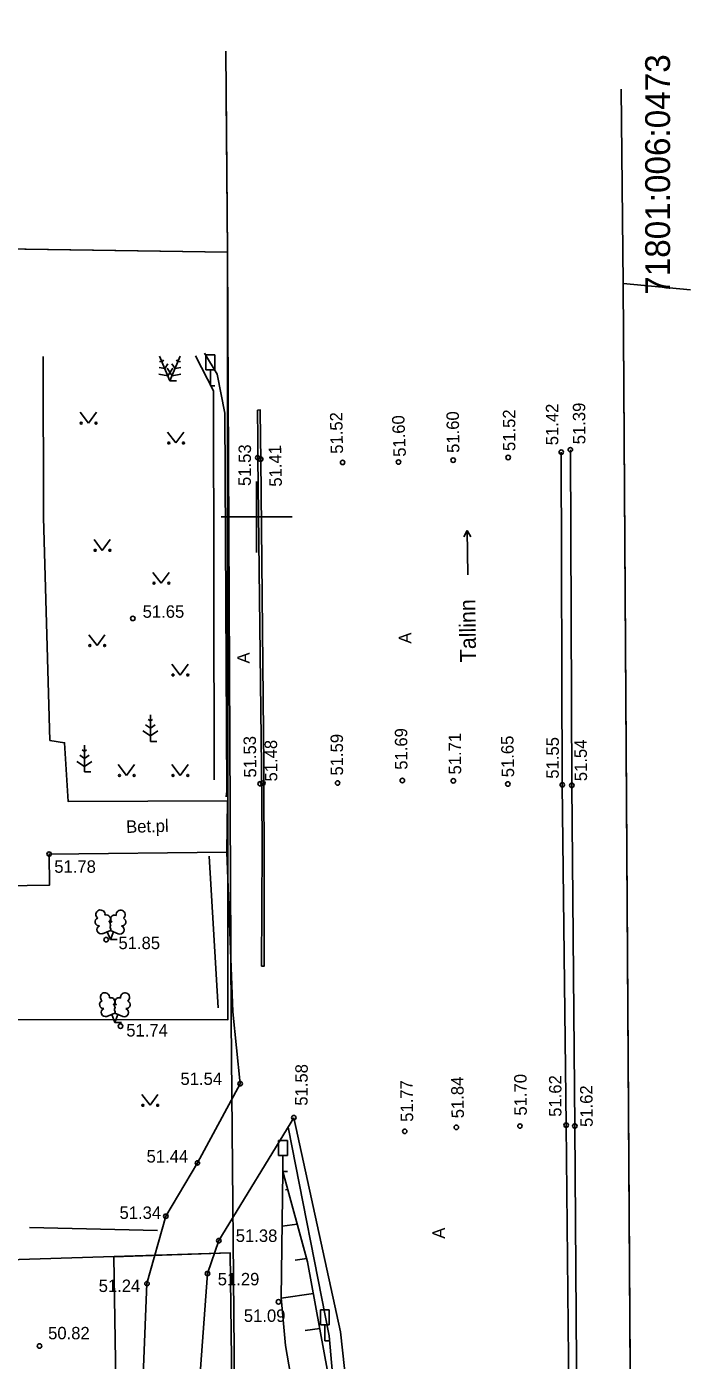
# Model space of a CAD drawing. Extents: x 542072 to 542274, y 6570237 to 6570434.
# Drawn here: x 542237.1 to 542274.4, y 6570352.5 to 6570427.6 of the extents above; entities that cross this region are included whole.
import ezdxf

# ---------------------------------------------------------------- set-up
doc = ezdxf.new("R2010")
doc.units = 0
for name, color, linetype in [('Default', 7, 'Continuous'), ('HALJASTUS', 7, 'Continuous'), ('KORGUS', 7, 'Continuous'), ('LIIKLUS', 7, 'Continuous'), ('PIIR', 7, 'Continuous'), ('PUU', 7, 'Continuous'), ('RELJEEF', 7, 'Continuous'), ('TEE', 7, 'Continuous'), ('VORK', 7, 'Continuous')]:
    doc.layers.add(name, color=color, linetype=linetype)

# ---------------------------------------------------------------- blocks, each defined once
blk = doc.blocks.new('LIIKLM_3')
at = {"layer": 'Default'}
for points in [[(-50, 350), (-50, 180)], [(50, 350), (-50, 350)], [(50, 350), (50, 180)], [(50, 180), (-50, 180)], [(0, 180), (0, 0)], [(50, 0), (0, 0)]]:
    blk.add_lwpolyline(points, dxfattribs=at)
blk = doc.blocks.new('LIIKLM_4')
at = {"layer": 'Default'}
for points in [[(-50, 350), (-50, 180)], [(50, 350), (-50, 350)], [(50, 350), (50, 180)], [(50, 180), (-50, 180)], [(0, 180), (0, 0)], [(50, 0), (0, 0)]]:
    blk.add_lwpolyline(points, dxfattribs=at)
blk = doc.blocks.new('SUUND_1')
at = {"layer": 'Default'}
for p in [(-250, 0), (178, 41), (178, -41)]:
    blk.add_line(p, (250, 0), dxfattribs=at)
blk = doc.blocks.new('LIIKLM_5')
at = {"layer": 'Default'}
for points in [[(-50, 350), (-50, 180)], [(50, 350), (-50, 350)], [(50, 350), (50, 180)], [(50, 180), (-50, 180)], [(0, 180), (0, 0)], [(50, 0), (0, 0)]]:
    blk.add_lwpolyline(points, dxfattribs=at)
blk = doc.blocks.new('VKORIS_6')
at = {"layer": 'Default'}
for p, q in [((0, 400), (0, -400)), ((-400, 0), (400, 0))]:
    blk.add_line(p, q, dxfattribs=at)

msp = doc.modelspace()

# ---------------------------------------------------------------- linework, layer by layer
at = {"layer": 'HALJASTUS'}
for p, q in [((542240.065, 6570405.889), (542240.529, 6570405.282)), ((542240.529, 6570405.282), (542240.974, 6570405.889)), ((542244.985, 6570404.768), (542245.449, 6570404.162)), ((542245.449, 6570404.162), (542245.894, 6570404.768)), ((542240.845, 6570398.728), (542241.308, 6570398.121)), ((542241.308, 6570398.121), (542241.754, 6570398.728)), ((542244.157, 6570396.877), (542244.621, 6570396.27)), ((542244.621, 6570396.27), (542245.066, 6570396.877)), ((542240.552, 6570393.369), (542241.016, 6570392.762)), ((542241.016, 6570392.762), (542241.461, 6570393.369)), ((542245.229, 6570391.713), (542245.692, 6570391.106)), ((542245.692, 6570391.106), (542246.138, 6570391.713)), ((542242.209, 6570386.062), (542242.672, 6570385.455)), ((542242.672, 6570385.455), (542243.118, 6570386.062)), ((542245.229, 6570386.062), (542245.692, 6570385.455)), ((542245.692, 6570385.455), (542246.138, 6570386.062)), ((542247.828, 6570372.375), (542247.333, 6570380.917)), ((542247.828, 6570372.375), (542247.828, 6570372.375)), ((542243.537, 6570367.498), (542244, 6570366.891)), ((542244, 6570366.891), (542244.445, 6570367.498)), ((542237.207, 6570360.007), (542244.426, 6570359.854))]:
    msp.add_line(p, q, dxfattribs=at)
msp.add_lwpolyline([(542246.564, 6570409.057), (542247.575, 6570407.1), (542247.609, 6570385.216)], dxfattribs=at)
for centre in [(542240.128, 6570405.282), (542240.956, 6570405.282), (542245.048, 6570404.162), (542245.877, 6570404.162), (542240.907, 6570398.121), (542241.736, 6570398.121), (542244.22, 6570396.27), (542245.048, 6570396.27), (542240.615, 6570392.762), (542241.443, 6570392.762), (542245.291, 6570391.106), (542246.12, 6570391.106), (542242.271, 6570385.455), (542243.1, 6570385.455), (542245.291, 6570385.455), (542246.12, 6570385.455), (542243.599, 6570366.891), (542244.428, 6570366.891)]:
    msp.add_circle(centre, 0.055, dxfattribs=at)
at = {"layer": 'KORGUS'}
for centre in [(542267.663, 6570403.781), (542250.062, 6570403.34), (542250.227, 6570403.249), (542254.84, 6570403.067), (542257.986, 6570403.087), (542261.065, 6570403.198), (542264.162, 6570403.348), (542267.152, 6570403.649), (542243.027, 6570394.289), (542250.193, 6570384.988), (542250.349, 6570385.02), (542254.559, 6570385.027), (542258.204, 6570385.171), (542261.072, 6570385.151), (542264.14, 6570384.972), (542267.206, 6570384.927), (542267.746, 6570384.899), (542238.315, 6570381.029), (542241.525, 6570376.215), (542242.335, 6570371.345), (542249.073, 6570368.109), (542252.096, 6570366.195), (542261.244, 6570365.653), (542264.823, 6570365.725), (542267.425, 6570365.777), (542267.917, 6570365.727), (542258.338, 6570365.429), (542246.664, 6570363.651), (542244.889, 6570360.651), (542247.872, 6570359.278), (542247.235, 6570357.424), (542243.826, 6570356.859), (542251.229, 6570355.832), (542237.776, 6570353.349)]:
    msp.add_circle(centre, 0.125, dxfattribs=at)
at = {"layer": 'PIIR'}
for points in [[(542248.282, 6570423.65), (542248.35, 6570414.9), (542191.29, 6570415.75), (542191.488, 6570427.588)], [(542249.108, 6570261.63), (542249.03, 6570275.64), (542249.19, 6570303.38), (542248.56, 6570371.71), (542248.35, 6570414.9), (542248.263, 6570426.214)], [(542270.532, 6570424.077), (542270.64, 6570413.14), (542271.614, 6570261.268)], [(542271.198, 6570326.222), (542270.64, 6570413.14), (542274.418, 6570412.782)], [(542087.017, 6570263.494), (542229.531, 6570300.516), (542236.392, 6570304.067), (542241.678, 6570311.761), (542242.621, 6570317.598), (542241.959, 6570358.373), (542248.5, 6570358.6)]]:
    msp.add_lwpolyline(points, dxfattribs=at)
for points in [[(542101.14, 6570426.31), (542191.29, 6570415.75), (542197.98, 6570415.65), (542198.47, 6570371.76), (542199.16, 6570357.03), (542248.5, 6570358.6), (542249.201, 6570303.385), (542237.004, 6570292.823), (542086.435, 6570253.854), (542087.017, 6570263.494), (542093.83, 6570378.35), (542100.68, 6570423.75)], [(542248.35, 6570414.9), (542248.38, 6570371.71), (542198.47, 6570371.76), (542197.98, 6570415.65)]]:
    msp.add_lwpolyline(points, close=True, dxfattribs=at)
at = {"layer": 'PUU'}
for p, q in [((542244.829, 6570408.355), (542244.514, 6570408.415)), ((542244.674, 6570408.724), (542244.527, 6570408.752)), ((542244.538, 6570409.046), (542245.12, 6570407.664)), ((542244.756, 6570408.849), (542244.674, 6570408.724)), ((542245.006, 6570408.622), (542244.829, 6570408.355)), ((542244.958, 6570408.372), (542245.239, 6570407.946)), ((542245.001, 6570407.946), (542245.282, 6570408.372)), ((542245.702, 6570409.046), (542245.12, 6570407.664)), ((542245.411, 6570408.355), (542245.234, 6570408.622)), ((542245.726, 6570408.415), (542245.411, 6570408.355)), ((542245.566, 6570408.724), (542245.484, 6570408.849)), ((542245.713, 6570408.752), (542245.566, 6570408.724)), ((542244.5, 6570408.042), (542245.001, 6570407.946)), ((542245.48, 6570407.664), (542245.12, 6570407.664)), ((542245.239, 6570407.946), (542245.74, 6570408.042)), ((542244.017, 6570388.87), (542244.017, 6570387.37)), ((542244.017, 6570388.12), (542243.75, 6570388.298)), ((542244.017, 6570388.52), (542243.893, 6570388.603)), ((542244.141, 6570388.603), (542244.017, 6570388.52)), ((542244.284, 6570388.298), (542244.017, 6570388.12)), ((542243.593, 6570387.959), (542244.017, 6570387.677)), ((542244.017, 6570387.677), (542244.441, 6570387.959)), ((542244.377, 6570387.37), (542244.017, 6570387.37)), ((542240.305, 6570386.808), (542240.181, 6570386.891)), ((542240.305, 6570387.158), (542240.305, 6570385.658)), ((542240.429, 6570386.891), (542240.305, 6570386.808)), ((542239.881, 6570386.247), (542240.305, 6570385.965)), ((542240.305, 6570386.408), (542240.038, 6570386.586)), ((542240.572, 6570386.586), (542240.305, 6570386.408)), ((542240.305, 6570385.965), (542240.729, 6570386.247)), ((542240.665, 6570385.658), (542240.305, 6570385.658)), ((542241.325, 6570376.55), (542241.77, 6570376.725)), ((542241.765, 6570376.215), (542241.59, 6570376.655)), ((542241.765, 6570376.215), (542241.945, 6570376.655)), ((542242.145, 6570376.215), (542241.765, 6570376.215)), ((542241.77, 6570376.725), (542242.21, 6570376.545)), ((542241.573, 6570371.896), (542242.018, 6570372.071)), ((542242.013, 6570371.561), (542241.838, 6570372.001)), ((542242.013, 6570371.561), (542242.193, 6570372.001)), ((542242.018, 6570372.071), (542242.458, 6570371.891)), ((542242.393, 6570371.561), (542242.013, 6570371.561))]:
    msp.add_line(p, q, dxfattribs=at)
for points in [[(542241.77, 6570377.22), (542241.75, 6570377.145), (542241.75, 6570377.125), (542241.76, 6570377.095), (542241.78, 6570377.06), (542241.785, 6570377.04), (542241.77, 6570377.005), (542241.745, 6570376.955), (542241.74, 6570376.93), (542241.745, 6570376.915), (542241.755, 6570376.885), (542241.79, 6570376.825), (542241.795, 6570376.805), (542241.79, 6570376.785), (542241.775, 6570376.75), (542241.77, 6570376.725)], [(542242.018, 6570372.566), (542241.998, 6570372.491), (542241.998, 6570372.471), (542242.008, 6570372.441), (542242.028, 6570372.406), (542242.033, 6570372.386), (542242.018, 6570372.351), (542241.993, 6570372.301), (542241.988, 6570372.276), (542241.993, 6570372.261), (542242.003, 6570372.231), (542242.038, 6570372.171), (542242.043, 6570372.151), (542242.038, 6570372.131), (542242.023, 6570372.096), (542242.018, 6570372.071)]]:
    msp.add_lwpolyline(points, dxfattribs=at)
for centre, radius, start, end in [((542241.208, 6570377.629), 0.256, 111.50269, 232.51731), ((542241.208, 6570377.629), 0.256, 350.48556, 111.50017), ((542241.543, 6570377.379), 0.224, 308.50412, 111.57247), ((542242.006, 6570377.374), 0.225, 67.7016, 230.51262), ((542242.344, 6570377.62), 0.256, 67.6168, 188.63142), ((542242.344, 6570377.62), 0.256, 306.59966, 67.61428), ((542241.134, 6570377.218), 0.224, 111.43041, 274.49868), ((542241.239, 6570376.773), 0.237, 111.50143, 291.50036), ((542241.769, 6570376.982), 0.237, 66.76552, 111.50149), ((542242.3, 6570376.765), 0.237, 247.61661, 67.61554), ((542242.411, 6570377.208), 0.224, 264.6183, 67.68657), ((542241.456, 6570372.975), 0.256, 111.50269, 232.51731), ((542241.456, 6570372.975), 0.256, 350.48556, 111.50017), ((542242.592, 6570372.966), 0.256, 67.6168, 188.63142), ((542242.592, 6570372.966), 0.256, 306.59966, 67.61428), ((542241.382, 6570372.564), 0.224, 111.43041, 274.49868), ((542241.487, 6570372.119), 0.237, 111.50143, 291.50036), ((542241.79, 6570372.725), 0.224, 308.50412, 111.57247), ((542242.017, 6570372.328), 0.237, 66.76552, 111.50149), ((542242.254, 6570372.72), 0.225, 67.7016, 230.51262), ((542242.548, 6570372.111), 0.237, 247.61661, 67.61554), ((542242.659, 6570372.554), 0.224, 264.6183, 67.68657)]:
    msp.add_arc(centre, radius, start, end, dxfattribs=at)
at = {"layer": 'RELJEEF'}
for p, q in [((542251.754, 6570362.158), (542251.631, 6570362.141)), ((542252.286, 6570360.213), (542251.435, 6570360.095)), ((542252.817, 6570358.267), (542252.178, 6570358.179)), ((542253.193, 6570356.3), (542251.38, 6570356.049)), ((542253.553, 6570354.331), (542252.726, 6570354.216))]:
    msp.add_line(p, q, dxfattribs=at)
for points in [[(542251.478, 6570363.169), (542252.867, 6570358.086), (542254.008, 6570351.84), (542254.484, 6570346.031), (542254.913, 6570327.534), (542254.918, 6570312.217), (542254.628, 6570310.317), (542253.864, 6570306.406), (542252.5, 6570302.631), (542250.391, 6570300.035), (542247.012, 6570296.955), (542243.964, 6570294.889), (542242.17, 6570293.942)], [(542242.352, 6570294.444), (542244.672, 6570296.98), (542248.367, 6570299.624), (542249.88, 6570301.58), (542251.699, 6570306.52), (542253.379, 6570312.527), (542253.084, 6570344.906), (542251.619, 6570353.368), (542251.379, 6570356.059), (542251.478, 6570363.169)]]:
    msp.add_lwpolyline(points, dxfattribs=at)
at = {"layer": 'TEE'}
for points in [[(542248.281, 6570384.258), (542248.313, 6570384.572), (542248.213, 6570405.845), (542247.783, 6570408.031), (542247.07, 6570409.207)], [(542248.358, 6570384.032), (542239.395, 6570383.987), (542239.19, 6570387.295), (542238.364, 6570387.421), (542238.002, 6570399.962), (542237.973, 6570409.035)], [(542268.385, 6570263.019), (542268.328, 6570269.369), (542268.183, 6570288.752), (542267.967, 6570309.988), (542267.738, 6570328.108), (542267.609, 6570347.017), (542267.425, 6570365.777), (542267.206, 6570384.927), (542267.152, 6570403.649)], [(542268.901, 6570263.023), (542268.875, 6570269.39), (542268.896, 6570288.992), (542268.81, 6570310.029), (542268.614, 6570328.217), (542268.047, 6570347.027), (542267.917, 6570365.727), (542267.746, 6570384.899), (542267.663, 6570403.781)], [(542248.358, 6570384.032), (542248.318, 6570381.138), (542238.315, 6570381.029), (542238.335, 6570379.275), (542228.208, 6570379.124), (542228.156, 6570374.267), (542217.911, 6570374.192)], [(542249.073, 6570368.109), (542248.658, 6570372.144), (542248.318, 6570381.138)], [(542153.663, 6570279.716), (542167.881, 6570283.372), (542166.96, 6570288.882), (542172.848, 6570290.029), (542174.008, 6570285.073), (542194.244, 6570290.279), (542211.168, 6570294.73), (542224.849, 6570298.254), (542230.075, 6570299.8), (542234.508, 6570301.967), (542237.69, 6570304.4), (542240.794, 6570308.171), (542242.341, 6570311.096), (542243.385, 6570315.672), (542243.731, 6570318.807), (542243.537, 6570329.349), (542243.436, 6570341.72), (542243.439, 6570347.454), (542243.826, 6570356.859), (542244.889, 6570360.651), (542246.664, 6570363.651), (542249.073, 6570368.109)], [(542252.096, 6570366.195), (542247.872, 6570359.278), (542247.235, 6570357.424), (542246.551, 6570348.236), (542246.404, 6570337.77), (542246.626, 6570324.96), (542246.553, 6570315.972), (542245.064, 6570309.797), (542243.875, 6570307.344), (542240.852, 6570303.393), (542238.301, 6570300.86)], [(542241.474, 6570293.333), (542243.87, 6570294.364), (542247.485, 6570296.776), (542250.391, 6570299.43), (542252.852, 6570302.631), (542254.155, 6570305.522), (542254.823, 6570308.74), (542254.886, 6570310.021), (542255.221, 6570312.217), (542255.176, 6570327.132), (542254.833, 6570345.133), (542254.778, 6570345.997), (542254.089, 6570353.917), (542251.769, 6570365.659)], [(542252.096, 6570366.195), (542254.714, 6570354.151), (542255.272, 6570349.147), (542255.272, 6570349.147), (542255.655, 6570345.244), (542255.818, 6570327.173), (542255.915, 6570312.981), (542255.856, 6570312.185), (542255.511, 6570309.581), (542254.902, 6570305.475), (542253.476, 6570302.263), (542250.849, 6570298.686), (542247.829, 6570295.937), (542243.857, 6570293.516), (542241.798, 6570292.575)]]:
    msp.add_lwpolyline(points, dxfattribs=at)
msp.add_lwpolyline([(542250.218, 6570404.428), (542250.227, 6570403.249), (542250.405, 6570385.949), (542250.397, 6570384.349), (542250.422, 6570381.383), (542250.432, 6570374.726), (542250.282, 6570374.725), (542250.315, 6570381.4), (542250.289, 6570384.383), (542250.265, 6570385.965), (542250.062, 6570403.34), (542250.064, 6570404.438), (542250.055, 6570406.004), (542250.199, 6570406.024)], close=True, dxfattribs=at)

# ---------------------------------------------------------------- block references
at = {"layer": 'LIIKLUS', "xscale": 0.005, "yscale": 0.005}
for name, p in [('LIIKLM_5', (542247.397, 6570407.379)), ('LIIKLM_4', (542251.478, 6570363.169)), ('LIIKLM_3', (542253.84, 6570353.64))]:
    msp.add_blockref(name, p, dxfattribs=at)
at = {"layer": 'TEE', "xscale": 0.004999999992411604, "yscale": 0.005000000000676468, "rotation": 90.51350001654845}
msp.add_blockref('SUUND_1', (542261.871, 6570397.995), dxfattribs=at)
at = {"layer": 'VORK', "xscale": 0.005, "yscale": 0.005}
msp.add_blockref('VKORIS_6', (542250, 6570400), dxfattribs=at)

# ---------------------------------------------------------------- texts
at = {"layer": 'KORGUS'}
for s, rotation, p in [(' 51.42', 90.10846, (542266.986, 6570403.774)), (' 51.39', 90.10846, (542268.508, 6570403.828)), (' 51.52', 91.03751, (542254.871, 6570403.301)), (' 51.60', 92.30292, (542258.417, 6570403.135)), (' 51.60', 90.80805, (542261.42, 6570403.347)), (' 51.52', 90.03565, (542264.565, 6570403.448)), (' 51.53', 89.62208, (542249.668, 6570401.479)), (' 51.41', 91.09249, (542251.427, 6570401.45)), (' 51.53', 90.62346, (542249.987, 6570385.075)), (' 51.48', 90.46578, (542251.168, 6570384.855)), (' 51.59', 90.05623, (542254.865, 6570385.189)), (' 51.69', 90.27176, (542258.492, 6570385.515)), (' 51.71', 90.29829, (542261.519, 6570385.249)), (' 51.65', 91.02889, (542264.504, 6570385.097)), (' 51.55', 89.73837, (542267.007, 6570385.009)), (' 51.54', 90.42576, (542268.606, 6570384.872)), ('51.58', 89.72055, (542252.866, 6570366.868)), (' 51.70', 90.3674, (542265.214, 6570366.055)), (' 51.77', 90.84257, (542258.82, 6570365.708)), (' 51.84', 90.74019, (542261.677, 6570365.905)), (' 51.62', 89.96855, (542267.159, 6570365.984)), (' 51.62', 90.46284, (542268.927, 6570365.416))]:
    msp.add_text(s, height=0.7, rotation=rotation, dxfattribs=at).set_placement(p)
for s, p in [(' 51.65', (542243.321, 6570394.326)), ('51.78', (542238.606, 6570379.977)), ('51.85', (542242.22, 6570375.68)), ('51.74', (542242.659, 6570370.764)), ('51.54', (542245.712, 6570368.038)), ('51.44', (542243.803, 6570363.671)), ('51.34', (542242.28, 6570360.5)), ('51.38', (542248.824, 6570359.205)), ('51.29', (542247.809, 6570356.761)), ('51.24', (542241.105, 6570356.387)), ('51.09', (542249.279, 6570354.705)), ('50.82', (542238.259, 6570353.724))]:
    msp.add_text(s, height=0.7, dxfattribs=at).set_placement(p)
at = {"layer": 'PIIR'}
msp.add_text('71801:006:0473', height=1.4, rotation=90, dxfattribs=at).set_placement((542273.276, 6570412.5))
at = {"layer": 'TEE'}
for s, height, rotation, p in [('Tallinn', 0.9, 90.77698, (542262.358, 6570391.83)), ('A', 0.7, 89.4644, (542258.702, 6570392.872)), ('A', 0.7, 89.4644, (542249.601, 6570391.752)), ('Bet.pl', 0.7, 1.56588, (542242.66, 6570382.217)), ('A', 0.7, 89.4644, (542260.596, 6570359.383))]:
    msp.add_text(s, height=height, rotation=rotation, dxfattribs=at).set_placement(p)

doc.saveas('drawing.dxf')
